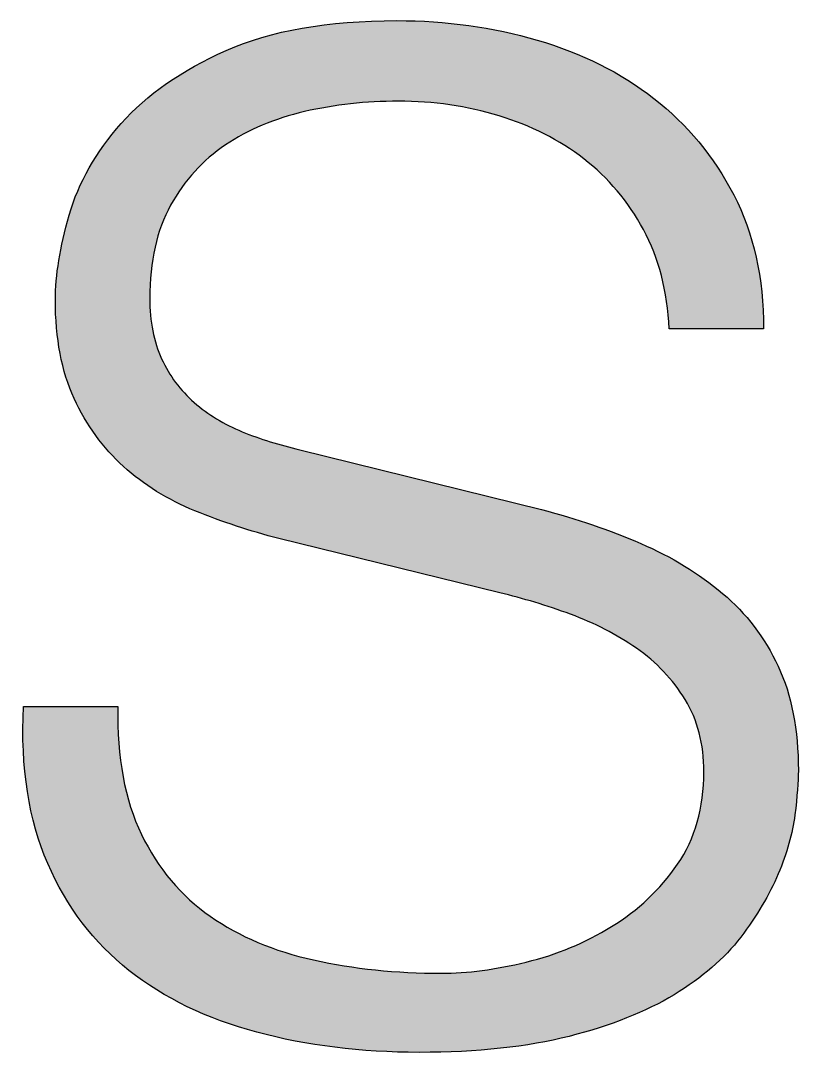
# Paper-space layout 'A4mask' of a CAD drawing. Extents: x 62 to 256, y -11 to 268.
# Drawn here: x 198.667 to 200.938, y 242.527 to 245.54 of the extents above; entities that cross this region are included whole.
import ezdxf
from ezdxf.enums import TextEntityAlignment as Align

# ---------------------------------------------------------------- set-up
doc = ezdxf.new("R2010")
doc.units = 0
doc.layers.get('0').update_dxf_attribs({"linetype": 'CONTINUOUS'})
doc.layers.get('Defpoints').update_dxf_attribs({"linetype": 'CONTINUOUS'})
doc.layers.add('JPP_Mask', color=7, linetype='CONTINUOUS')
doc.styles.add('JPP', font='arial.ttf')

# ---------------------------------------------------------------- blocks, each defined once
blk = doc.blocks.new('A4mask')
at = {"true_color": 0x004a91}
h = blk.add_hatch(color=154, dxfattribs=at)
edge = h.paths.add_edge_path()
edge.add_spline(control_points=[(132.6123, 248.6122), (132.6596, 248.6746), (132.6961, 248.7359), (132.7218, 248.7968)], knot_values=[44, 44, 44, 44, 45, 45, 45, 45], degree=3, periodic=0)
edge.add_spline(control_points=[(132.7218, 248.7968), (132.7475, 248.8577), (132.7637, 248.9151), (132.7705, 248.9693)], knot_values=[43, 43, 43, 43, 44, 44, 44, 44], degree=3, periodic=0)
edge.add_spline(control_points=[(132.7705, 248.9693), (132.7772, 249.0233), (132.7807, 249.0666), (132.7807, 249.0989)], knot_values=[42, 42, 42, 42, 43, 43, 43, 43], degree=3, periodic=0)
edge.add_spline(control_points=[(132.7807, 249.0989), (132.7807, 249.2179), (132.761, 249.3192), (132.7218, 249.4033)], knot_values=[41, 41, 41, 41, 42, 42, 42, 42], degree=3, periodic=0)
edge.add_spline(control_points=[(132.7218, 249.4033), (132.6826, 249.4871), (132.6285, 249.558), (132.5596, 249.6162), (132.4907, 249.6743), (132.4109, 249.7229), (132.3203, 249.7621)], knot_values=[39, 39, 39, 39, 40, 40, 40, 41, 41, 41, 41], degree=3, periodic=0)
edge.add_spline(control_points=[(132.3203, 249.7621), (132.2297, 249.8013), (132.133, 249.8345), (132.0303, 249.8614)], knot_values=[38, 38, 38, 38, 39, 39, 39, 39], degree=3, periodic=0)
edge.add_spline(control_points=[(132.0303, 249.8614), (132.0303, 249.8614), (131.3246, 250.0359), (131.3246, 250.0359), (131.2651, 250.0494), (131.209, 250.0669), (131.1563, 250.0886)], knot_values=[36, 36, 36, 36, 37, 37, 37, 38, 38, 38, 38], degree=3, periodic=0)
edge.add_spline(control_points=[(131.1563, 250.0886), (131.1036, 250.1103), (131.0569, 250.1386), (131.0163, 250.1739)], knot_values=[35, 35, 35, 35, 36, 36, 36, 36], degree=3, periodic=0)
edge.add_spline(control_points=[(131.0163, 250.1739), (130.9758, 250.2089), (130.944, 250.2515), (130.921, 250.3015), (130.898, 250.3515), (130.8866, 250.4104), (130.8866, 250.478)], knot_values=[33, 33, 33, 33, 34, 34, 34, 35, 35, 35, 35], degree=3, periodic=0)
edge.add_spline(control_points=[(130.8866, 250.478), (130.8866, 250.5861), (130.9068, 250.6768), (130.9474, 250.7498)], knot_values=[32, 32, 32, 32, 33, 33, 33, 33], degree=3, periodic=0)
edge.add_spline(control_points=[(130.9474, 250.7498), (130.988, 250.8227), (131.0413, 250.8816), (131.1076, 250.9262)], knot_values=[31, 31, 31, 31, 32, 32, 32, 32], degree=3, periodic=0)
edge.add_spline(control_points=[(131.1076, 250.9262), (131.1739, 250.9708), (131.2509, 251.0031), (131.3388, 251.0236)], knot_values=[30, 30, 30, 30, 31, 31, 31, 31], degree=3, periodic=0)
edge.add_spline(control_points=[(131.3388, 251.0236), (131.4266, 251.0438), (131.5179, 251.0539), (131.6126, 251.0539)], knot_values=[29, 29, 29, 29, 30, 30, 30, 30], degree=3, periodic=0)
edge.add_spline(control_points=[(131.6126, 251.0539), (131.7153, 251.0539), (131.8133, 251.0398), (131.9066, 251.0112)], knot_values=[28, 28, 28, 28, 29, 29, 29, 29], degree=3, periodic=0)
edge.add_spline(control_points=[(131.9066, 251.0112), (131.9999, 250.9829), (132.0823, 250.941), (132.154, 250.8856)], knot_values=[27, 27, 27, 27, 28, 28, 28, 28], degree=3, periodic=0)
edge.add_spline(control_points=[(132.154, 250.8856), (132.2256, 250.8301), (132.2838, 250.7611), (132.3284, 250.6788)], knot_values=[26, 26, 26, 26, 27, 27, 27, 27], degree=3, periodic=0)
edge.add_spline(control_points=[(132.3284, 250.6788), (132.373, 250.5963), (132.398, 250.4996), (132.4034, 250.3888)], knot_values=[25, 25, 25, 25, 26, 26, 26, 26], degree=3, periodic=0)
edge.add_spline(control_points=[(132.4034, 250.3888), (132.4034, 250.3888), (132.6793, 250.3888), (132.6793, 250.3888), (132.6793, 250.5374), (132.6502, 250.668), (132.592, 250.7801), (132.5339, 250.8922), (132.4562, 250.9864), (132.3588, 251.062), (132.2615, 251.1377), (132.1479, 251.1946), (132.0181, 251.2323)], knot_values=[21, 21, 21, 21, 22, 22, 22, 23, 23, 23, 24, 24, 24, 25, 25, 25, 25], degree=3, periodic=0)
edge.add_spline(control_points=[(132.0181, 251.2323), (131.8883, 251.2702), (131.7518, 251.2892), (131.6085, 251.2892)], knot_values=[20, 20, 20, 20, 21, 21, 21, 21], degree=3, periodic=0)
edge.add_spline(control_points=[(131.6085, 251.2892), (131.4057, 251.2892), (131.2394, 251.2601), (131.1097, 251.202)], knot_values=[19, 19, 19, 19, 20, 20, 20, 20], degree=3, periodic=0)
edge.add_spline(control_points=[(131.1097, 251.202), (130.9798, 251.1438), (130.8778, 251.0729), (130.8034, 250.9891), (130.729, 250.9053), (130.6783, 250.8161), (130.6513, 250.7214)], knot_values=[17, 17, 17, 17, 18, 18, 18, 19, 19, 19, 19], degree=3, periodic=0)
edge.add_spline(control_points=[(130.6513, 250.7214), (130.6242, 250.6266), (130.6108, 250.5443), (130.6108, 250.474)], knot_values=[16, 16, 16, 16, 17, 17, 17, 17], degree=3, periodic=0)
edge.add_spline(control_points=[(130.6108, 250.474), (130.6108, 250.3604), (130.629, 250.2643), (130.6655, 250.1859)], knot_values=[15, 15, 15, 15, 16, 16, 16, 16], degree=3, periodic=0)
edge.add_spline(control_points=[(130.6655, 250.1859), (130.702, 250.1076), (130.75, 250.0413), (130.8095, 249.9873)], knot_values=[14, 14, 14, 14, 15, 15, 15, 15], degree=3, periodic=0)
edge.add_spline(control_points=[(130.8095, 249.9873), (130.869, 249.9331), (130.9386, 249.89), (131.0184, 249.8574)], knot_values=[13, 13, 13, 13, 14, 14, 14, 14], degree=3, periodic=0)
edge.add_spline(control_points=[(131.0184, 249.8574), (131.0981, 249.8249), (131.1799, 249.7981), (131.2637, 249.7764)], knot_values=[12, 12, 12, 12, 13, 13, 13, 13], degree=3, periodic=0)
edge.add_spline(control_points=[(131.2637, 249.7764), (131.2637, 249.7764), (131.9087, 249.6182), (131.9087, 249.6182), (131.9762, 249.6019), (132.0451, 249.5809), (132.1155, 249.5553)], knot_values=[10, 10, 10, 10, 11, 11, 11, 12, 12, 12, 12], degree=3, periodic=0)
edge.add_spline(control_points=[(132.1155, 249.5553), (132.1858, 249.5294), (132.25, 249.4964), (132.3081, 249.456)], knot_values=[9, 9, 9, 9, 10, 10, 10, 10], degree=3, periodic=0)
edge.add_spline(control_points=[(132.3081, 249.456), (132.3662, 249.4153), (132.4136, 249.3653), (132.4501, 249.3059)], knot_values=[8, 8, 8, 8, 9, 9, 9, 9], degree=3, periodic=0)
edge.add_spline(control_points=[(132.4501, 249.3059), (132.4866, 249.2463), (132.5048, 249.1761), (132.5048, 249.095)], knot_values=[7, 7, 7, 7, 8, 8, 8, 8], degree=3, periodic=0)
edge.add_spline(control_points=[(132.5048, 249.095), (132.5048, 248.9895), (132.4791, 248.8996), (132.4278, 248.8251)], knot_values=[6, 6, 6, 6, 7, 7, 7, 7], degree=3, periodic=0)
edge.add_spline(control_points=[(132.4278, 248.8251), (132.3764, 248.751), (132.3122, 248.6901), (132.2351, 248.6428), (132.158, 248.5955), (132.0749, 248.561), (131.9857, 248.5393)], knot_values=[4, 4, 4, 4, 5, 5, 5, 6, 6, 6, 6], degree=3, periodic=0)
edge.add_spline(control_points=[(131.9857, 248.5393), (131.8965, 248.5176), (131.814, 248.5067), (131.7383, 248.5067)], knot_values=[3, 3, 3, 3, 4, 4, 4, 4], degree=3, periodic=0)
edge.add_spline(control_points=[(131.7383, 248.5067), (131.6058, 248.5067), (131.4814, 248.5196), (131.3651, 248.5454)], knot_values=[2, 2, 2, 2, 3, 3, 3, 3], degree=3, periodic=0)
edge.add_spline(control_points=[(131.3651, 248.5454), (131.2488, 248.5711), (131.1482, 248.6137), (131.063, 248.6731)], knot_values=[1, 1, 1, 1, 2, 2, 2, 2], degree=3, periodic=0)
edge.add_spline(control_points=[(131.063, 248.6731), (130.9778, 248.7325), (130.9109, 248.8123), (130.8622, 248.9124)], knot_values=[0, 0, 0, 0, 1, 1, 1, 1], degree=3, periodic=0)
edge.add_spline(control_points=[(130.8622, 248.9124), (130.8136, 249.0124), (130.7905, 249.1369), (130.7933, 249.2855)], knot_values=[53, 53, 53, 53, 54, 54, 54, 54], degree=3, periodic=0)
edge.add_spline(control_points=[(130.7933, 249.2855), (130.7933, 249.2855), (130.5175, 249.2855), (130.5175, 249.2855), (130.5093, 249.1071), (130.533, 248.9543), (130.5884, 248.8274)], knot_values=[51, 51, 51, 51, 52, 52, 52, 53, 53, 53, 53], degree=3, periodic=0)
edge.add_spline(control_points=[(130.5884, 248.8274), (130.6438, 248.7002), (130.7229, 248.5962), (130.8257, 248.5149)], knot_values=[50, 50, 50, 50, 51, 51, 51, 51], degree=3, periodic=0)
edge.add_spline(control_points=[(130.8257, 248.5149), (130.9285, 248.4338), (131.0529, 248.3737), (131.1989, 248.3345), (131.3449, 248.2953), (131.503, 248.2756), (131.6734, 248.2756), (131.8437, 248.2756), (131.9897, 248.2914), (132.1114, 248.3224), (132.2331, 248.3535), (132.3351, 248.3939), (132.4177, 248.4439)], knot_values=[46, 46, 46, 46, 47, 47, 47, 48, 48, 48, 49, 49, 49, 50, 50, 50, 50], degree=3, periodic=0)
edge.add_spline(control_points=[(132.4177, 248.4439), (132.5001, 248.4939), (132.565, 248.5501), (132.6123, 248.6122)], knot_values=[45, 45, 45, 45, 46, 46, 46, 46], degree=3, periodic=0)
at = {"layer": 'Defpoints', "color": 154, "true_color": 0x004a91}
for points, knots in [([(131.1097, 251.202), (131.2394, 251.2601), (131.4057, 251.2892), (131.6085, 251.2892), (131.7518, 251.2892), (131.8883, 251.2702), (132.0181, 251.2323)], [19, 19, 19, 19, 20, 20, 20, 21, 21, 21, 21]), ([(132.0181, 251.2323), (132.1479, 251.1946), (132.2615, 251.1377), (132.3588, 251.062), (132.4562, 250.9864), (132.5339, 250.8922), (132.592, 250.7801), (132.6502, 250.668), (132.6793, 250.5374), (132.6793, 250.3888)], [21, 21, 21, 21, 22, 22, 22, 23, 23, 23, 24, 24, 24, 24]), ([(130.6513, 250.7214), (130.6783, 250.8161), (130.729, 250.9053), (130.8034, 250.9891), (130.8778, 251.0729), (130.9798, 251.1438), (131.1097, 251.202)], [17, 17, 17, 17, 18, 18, 18, 19, 19, 19, 19]), ([(131.9066, 251.0112), (131.8133, 251.0398), (131.7153, 251.0539), (131.6126, 251.0539), (131.5179, 251.0539), (131.4266, 251.0438), (131.3388, 251.0236)], [28, 28, 28, 28, 29, 29, 29, 30, 30, 30, 30]), ([(130.9474, 250.7498), (130.9068, 250.6768), (130.8866, 250.5861), (130.8866, 250.478), (130.8866, 250.4104), (130.898, 250.3515), (130.921, 250.3015), (130.944, 250.2515), (130.9758, 250.2089), (131.0163, 250.1739)], [32, 32, 32, 32, 33, 33, 33, 34, 34, 34, 35, 35, 35, 35]), ([(130.6655, 250.1859), (130.629, 250.2643), (130.6108, 250.3604), (130.6108, 250.474), (130.6108, 250.5443), (130.6242, 250.6266), (130.6513, 250.7214)], [15, 15, 15, 15, 16, 16, 16, 17, 17, 17, 17]), ([(132.3203, 249.7621), (132.4109, 249.7229), (132.4907, 249.6743), (132.5596, 249.6162), (132.6285, 249.558), (132.6826, 249.4871), (132.7218, 249.4033)], [39, 39, 39, 39, 40, 40, 40, 41, 41, 41, 41]), ([(132.7218, 249.4033), (132.761, 249.3192), (132.7807, 249.2179), (132.7807, 249.0989), (132.7807, 249.0666), (132.7772, 249.0233), (132.7705, 248.9693)], [41, 41, 41, 41, 42, 42, 42, 43, 43, 43, 43]), ([(132.4278, 248.8251), (132.4791, 248.8996), (132.5048, 248.9895), (132.5048, 249.095), (132.5048, 249.1761), (132.4866, 249.2463), (132.4501, 249.3059)], [6, 6, 6, 6, 7, 7, 7, 8, 8, 8, 8]), ([(131.9857, 248.5393), (132.0749, 248.561), (132.158, 248.5955), (132.2351, 248.6428), (132.3122, 248.6901), (132.3764, 248.751), (132.4278, 248.8251)], [4, 4, 4, 4, 5, 5, 5, 6, 6, 6, 6]), ([(131.3651, 248.5454), (131.4814, 248.5196), (131.6058, 248.5067), (131.7383, 248.5067), (131.814, 248.5067), (131.8965, 248.5176), (131.9857, 248.5393)], [2, 2, 2, 2, 3, 3, 3, 4, 4, 4, 4]), ([(132.4177, 248.4439), (132.3351, 248.3939), (132.2331, 248.3535), (132.1114, 248.3224), (131.9897, 248.2914), (131.8437, 248.2756), (131.6734, 248.2756), (131.503, 248.2756), (131.3449, 248.2953), (131.1989, 248.3345), (131.0529, 248.3737), (130.9285, 248.4338), (130.8257, 248.5149)], [46, 46, 46, 46, 47, 47, 47, 48, 48, 48, 49, 49, 49, 50, 50, 50, 50])]:
    blk.add_open_spline(points, degree=3, knots=knots, dxfattribs=at)
for points in [[(131.3388, 251.0236), (131.2509, 251.0031), (131.1739, 250.9708), (131.1076, 250.9262)], [(132.154, 250.8856), (132.0823, 250.941), (131.9999, 250.9829), (131.9066, 251.0112)], [(131.1076, 250.9262), (131.0413, 250.8816), (130.988, 250.8227), (130.9474, 250.7498)], [(132.3284, 250.6788), (132.2838, 250.7611), (132.2256, 250.8301), (132.154, 250.8856)], [(132.4034, 250.3888), (132.398, 250.4996), (132.373, 250.5963), (132.3284, 250.6788)], [(132.6793, 250.3888), (132.6793, 250.3888), (132.4034, 250.3888), (132.4034, 250.3888)], [(130.8095, 249.9873), (130.75, 250.0413), (130.702, 250.1076), (130.6655, 250.1859)], [(131.0163, 250.1739), (131.0569, 250.1386), (131.1036, 250.1103), (131.1563, 250.0886)], [(131.1563, 250.0886), (131.209, 250.0669), (131.2651, 250.0494), (131.3246, 250.0359)], [(131.3246, 250.0359), (131.3246, 250.0359), (132.0303, 249.8614), (132.0303, 249.8614)], [(131.0184, 249.8574), (130.9386, 249.89), (130.869, 249.9331), (130.8095, 249.9873)], [(132.0303, 249.8614), (132.133, 249.8345), (132.2297, 249.8013), (132.3203, 249.7621)], [(131.2637, 249.7764), (131.1799, 249.7981), (131.0981, 249.8249), (131.0184, 249.8574)], [(131.9087, 249.6182), (131.9087, 249.6182), (131.2637, 249.7764), (131.2637, 249.7764)], [(132.1155, 249.5553), (132.0451, 249.5809), (131.9762, 249.6019), (131.9087, 249.6182)], [(132.3081, 249.456), (132.25, 249.4964), (132.1858, 249.5294), (132.1155, 249.5553)], [(132.4501, 249.3059), (132.4136, 249.3653), (132.3662, 249.4153), (132.3081, 249.456)], [(130.5884, 248.8274), (130.533, 248.9543), (130.5093, 249.1071), (130.5175, 249.2855)], [(130.5175, 249.2855), (130.5175, 249.2855), (130.7933, 249.2855), (130.7933, 249.2855)], [(130.7933, 249.2855), (130.7905, 249.1369), (130.8136, 249.0124), (130.8622, 248.9124)], [(132.7705, 248.9693), (132.7637, 248.9151), (132.7475, 248.8577), (132.7218, 248.7968)], [(130.8622, 248.9124), (130.9109, 248.8123), (130.9778, 248.7325), (131.063, 248.6731)], [(130.8257, 248.5149), (130.7229, 248.5962), (130.6438, 248.7002), (130.5884, 248.8274)], [(132.7218, 248.7968), (132.6961, 248.7359), (132.6596, 248.6746), (132.6123, 248.6122)], [(131.063, 248.6731), (131.1482, 248.6137), (131.2488, 248.5711), (131.3651, 248.5454)], [(132.6123, 248.6122), (132.565, 248.5501), (132.5001, 248.4939), (132.4177, 248.4439)]]:
    blk.add_open_spline(points, degree=3, dxfattribs=at)
at = {"color": 7, "style": 'JPP'}
for tag, p in [('Client', (16.17, 271.1)), ('Project1', (16.17, 262.4196)), ('Project2', (16.17, 256.9196)), ('Title1', (16.17, 246.6494))]:
    blk.add_attdef(tag, text='', height=2.2, dxfattribs=at).set_placement(p, align=Align.MIDDLE_LEFT)
at = {"color": 2, "style": 'JPP'}
for tag, p in [('Date', (94.85, 266)), ('Drawn', (94.85, 256)), ('Checked', (94.85, 245.5)), ('Scale', (94.85, 236))]:
    blk.add_attdef(tag, text='', height=1.3333, dxfattribs=at).set_placement(p, align=Align.MIDDLE_CENTER)
at = {"color": 6, "style": 'JPP'}
for tag, p in [('Ref', (15.9534, 238.8762)), ('DrgNo.', (51.8832, 238.8762)), ('Rev', (75.3007, 238.8762))]:
    blk.add_attdef(tag, text='', height=2.2, dxfattribs=at).set_placement(p, align=Align.MIDDLE_LEFT)

psp = doc.layouts.new('A4mask')

# ---------------------------------------------------------------- block references
at = {"layer": 'JPP_Mask'}
psp.add_blockref('A4mask', (68.1578, -5.7489), dxfattribs=at)

doc.saveas('drawing.dxf')
